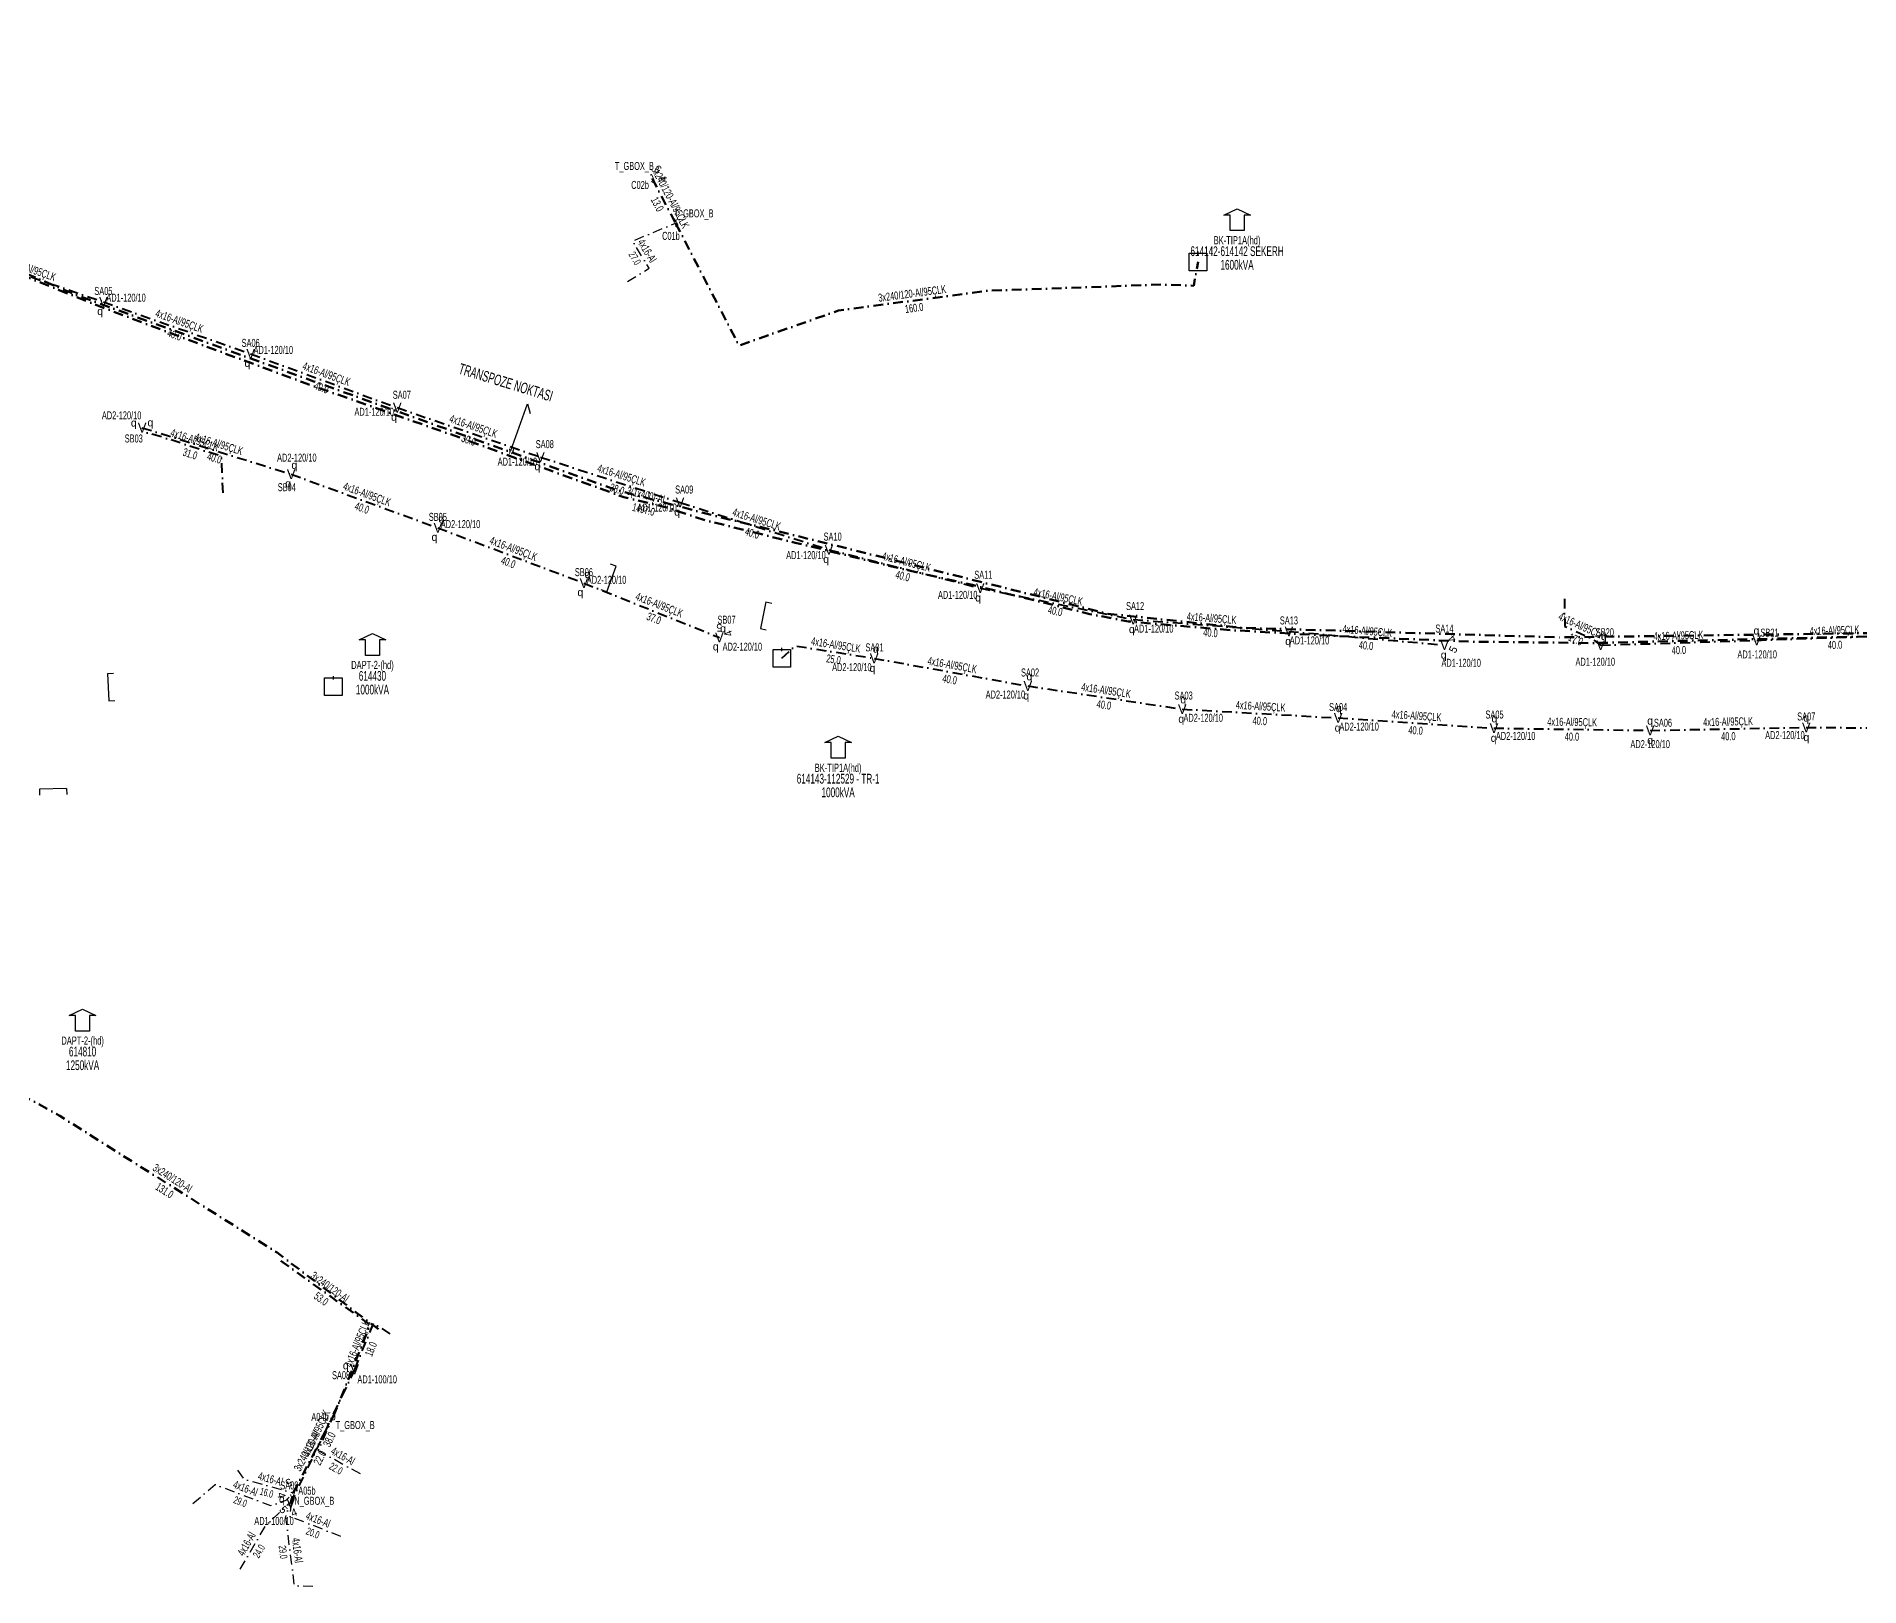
# Model space of a CAD drawing. Header units: millimetres. Extents: x 407682 to 413427, y 4045444 to 4048063.
# Drawn here: x 410055.3 to 410522.3, y 4046101.3 to 4046498.4 of the extents above; entities that cross this region are included whole.
import ezdxf
from ezdxf.enums import TextEntityAlignment as Align

# ---------------------------------------------------------------- set-up
doc = ezdxf.new("R2010")
doc.units = ezdxf.units.MM
doc.linetypes.add('DASHDOT', pattern=[5, 2.5, -1.25, 0, -1.25])
for name, color, linetype, lineweight in [('DIREK_AYD_YENI', 152, 'Continuous', 25), ('DIREK_BOX_YENI', 5, 'Continuous', 25), ('HAT_ABH_YERALTI_YENI', 6, 'DASHDOT', 80), ('HAT_ABONE_YERALTI_YENI', 30, 'DASHDOT', 30), ('HAT_AYD_YERALTI_YENI', 4, 'DASHDOT', 40), ('HAT_BOX_YERALTI_YENI', 5, 'DASHDOT', 50), ('KULLANICI', 1, 'Continuous', 25), ('NODE_OG_YENI', 5, 'Continuous', 25), ('TRAFO_MEVCUT', 5, 'Continuous', 30)]:
    doc.layers.add(name, color=color, linetype=linetype, lineweight=lineweight)
doc.layers.add('NIA_OG', color=6, linetype='Continuous')
doc.styles.add('Direk', font='B_CAD')
doc.styles.get("Standard").update_dxf_attribs({"font": 'Arial'})

# ---------------------------------------------------------------- blocks, each defined once
blk = doc.blocks.new('OG_NIA', base_point=(-43.6726, 128.9236))
at = {"layer": 'NIA_OG'}
for p, q in [((-43.672618, 132.403582), (-45.232618, 132.403582)), ((-43.672618, 125.443582), (-43.672618, 132.403582)), ((-43.672618, 125.443582), (-45.232618, 125.443582))]:
    blk.add_line(p, q, dxfattribs=at)
blk = doc.blocks.new('MEV_BINA_KARE')
at = {"layer": 'TRAFO_MEVCUT', "linetype": 'Continuous'}
for p, q in [((-2.25, -2.25), (-2.25, 2.25)), ((-2.25, 2.25), (2.25, 2.25)), ((0, 1.8), (0, 2.7)), ((2.25, 2.25), (2.25, -2.25)), ((2.25, -2.25), (-2.25, -2.25))]:
    blk.add_line(p, q, dxfattribs=at)
blk = doc.blocks.new('MEV_BETKOSK')
at = {"layer": 'TRAFO_MEVCUT', "linetype": 'Continuous'}
for p, q in [((-3.4, 2), (0, 3.6)), ((-1.8, 2), (-3.4, 2)), ((-1.8, -2), (-1.8, 2)), ((0, 3.6), (3.4, 2)), ((3.4, 2), (1.8, 2)), ((1.8, 2), (1.8, -2)), ((1.8, -2), (-1.8, -2))]:
    blk.add_line(p, q, dxfattribs=at)
blk = doc.blocks.new('MEV_DAPT')
at = {"layer": 'TRAFO_MEVCUT', "linetype": 'Continuous'}
for p, q in [((-3.4, 2), (0, 3.6)), ((-1.8, 2), (-3.4, 2)), ((-1.8, -2), (-1.8, 2)), ((0, 3.6), (3.4, 2)), ((3.4, 2), (1.8, 2)), ((1.8, 2), (1.8, -2)), ((1.8, -2), (-1.8, -2))]:
    blk.add_line(p, q, dxfattribs=at)

msp = doc.modelspace()

# ---------------------------------------------------------------- linework, layer by layer
at = {"layer": 'HAT_ABH_YERALTI_YENI', "flags": 128}
for points in [[(409477.614, 4047326.318), (409463.867131, 4047311.200562), (409448.400227, 4047322.628886), (409444.146828, 4047325.077812), (409402.026808, 4047285.838032), (409388.717667, 4047276.210142), (409359.972694, 4047240.244175), (409324.236814, 4047196.749089), (409322.425902, 4047174.096609), (409353.694655, 4047171.767039), (409384.371755, 4047165.999745), (409417.380314, 4047148.820569), (409419.002444, 4047141.422002), (409396.39833, 4047106.790011), (409377.112251, 4047082.319502), (409413.464184, 4047053.829198), (409427.943775, 4047045.23961), (409466.826773, 4047015.293417), (409485.233032, 4046995.291948), (409525.331532, 4046927.836955), (409556.357026, 4046874.000209), (409565.113549, 4046857.88885), (409558.487295, 4046844.88176), (409563.027506, 4046838.623632), (409597.723579, 4046812.205101), (409622.642823, 4046799.367915), (409653.603096, 4046786.62512), (409665.307589, 4046781.716784), (409695.290718, 4046763.805494), (409717.283839, 4046746.72071), (409755.996933, 4046714.284346), (409771.212774, 4046702.258923), (409797.382807, 4046679.131872), (409823.304956, 4046659.223661), (409861.669737, 4046641.803977), (409865.300115, 4046640.515074), (409842.881171, 4046597.354794), (409891.066395, 4046579.42261), (409909.132943, 4046573.439533), (409946.81968, 4046560.477739), (409969.930784, 4046556.958281), (410030.141065, 4046560.595415), (410036.213899, 4046559.891162), (410044.899599, 4046445.84143), (410045.884718, 4046440.561144), (410066.011922, 4046431.989959), (410126.413647, 4046410.047011), (410203.717659, 4046382.265313), (410231.359435, 4046375.043122), (410240.71042, 4046372.795141), (410257.975399, 4046368.50422), (410329.750227, 4046350.535383), (410364.032211, 4046346.93482), (410445.437006, 4046344.471155), (410544.837965, 4046345.839795), (410604.549005, 4046347.655169), (410628.178707, 4046365.598615), (410642.695665, 4046412.371978), (410667.865768, 4046502.105417), (410676.606298, 4046540.492999), (410682.341115, 4046560.377756), (410692.994093, 4046603.333826), (410739.733722, 4046591.210237), (410763.502339, 4046583.712753), (410760.1524, 4046576.693833), (410753.326, 4046568.981)], [(410762.319821, 4046583.220858), (410747.815091, 4046587.856228), (410718.418629, 4046596.109297), (410707.227002, 4046599.344624), (410693.544442, 4046602.146098), (410689.506812, 4046583.120325), (410684.089408, 4046561.311388), (410671.950829, 4046515.016596), (410662.213442, 4046477.433739), (410649.849811, 4046432.837488), (410637.849797, 4046389.638015), (410631.506328, 4046370.915595), (410628.867259, 4046365.267987), (410614.932972, 4046353.286611), (410604.821439, 4046346.389529), (410562.766848, 4046345.439464), (410520.25831, 4046344.611383), (410479.473502, 4046343.639197), (410453.976345, 4046343.016009), (410422.317571, 4046343.385683), (410385.859471, 4046344.916648), (410361.173035, 4046346.339748), (410335.005975, 4046348.553349), (410325.160318, 4046350.449929), (410295.074926, 4046357.892105), (410272.762676, 4046362.992458), (410272.20753, 4046363.203589), (410249.639791, 4046368.734023), (410226.261423, 4046374.569784), (410216.792442, 4046377.726111), (410205.75085, 4046380.400505), (410160.769061, 4046396.721909), (410124.698961, 4046409.408513), (410097.397324, 4046419.523776), (410071.345284, 4046429.344199), (410046.879247, 4046439.204584), (409991.66651, 4046458.127449), (409943.178255, 4046475.603015), (409918.085379, 4046484.313565), (409880.902484, 4046499.712176), (409829.012692, 4046520.239892), (409772.259704, 4046540.071307), (409725.817999, 4046556.648079), (409678.732391, 4046573.052777), (409648.795927, 4046583.839621), (409619.89495, 4046597.665706), (409615.791725, 4046599.360516), (409605.801263, 4046599.182115), (409562.573262, 4046613.622198), (409539.291919, 4046621.293445), (409530.282664, 4046594.35488), (409525.465834, 4046589.44885), (409524.347, 4046588.662)]]:
    msp.add_lwpolyline(points, dxfattribs=at)
at = {"layer": 'HAT_ABONE_YERALTI_YENI', "flags": 128}
for points in [[(410206.75, 4046435.623), (410212.26383, 4046439.057504), (410208.012212, 4046446.032815), (410219.039184, 4046450.632242)], [(410138.285115, 4046130.134474), (410127.524921, 4046136.094386), (410131.441137, 4046144.997672)], [(410095.416277, 4046122.598216), (410101.128197, 4046127.441864), (410115.242601, 4046122.029573), (410119.275288, 4046123.409177), (410121.073703, 4046125.324038)], [(410106.844945, 4046131.088083), (410108.450707, 4046128.821467), (410121.073703, 4046125.324038)], [(410107.519959, 4046105.715493), (410113.969121, 4046116.82953), (410118.638548, 4046121.28671), (410120.654891, 4046123.19693), (410121.073703, 4046125.324038)], [(410126.144605, 4046101.300763), (410121.397755, 4046101.547769), (410119.169164, 4046119.164243), (410121.073703, 4046125.324038)], [(410133.318542, 4046114.131074), (410120.230398, 4046119.270367), (410121.073703, 4046125.324038)]]:
    msp.add_lwpolyline(points, dxfattribs=at)
at = {"layer": 'HAT_AYD_YERALTI_YENI', "flags": 128}
for points in [[(410034.67657, 4046443.523202), (410072.470271, 4046430.422203)], [(410072.470271, 4046430.422203), (410110.189627, 4046417.108668)], [(410110.189627, 4046417.108668), (410147.740253, 4046403.326416)], [(410147.740253, 4046403.326416), (410184.418727, 4046390.663556)], [(410082.391327, 4046398.190223), (410120.573018, 4046386.267201)], [(410103.114, 4046381.541), (410102.694669, 4046390.857692), (410087.837848, 4046395.716878), (410083.816453, 4046396.778079), (410082.391327, 4046398.190223)], [(410184.418727, 4046390.663556), (410220.173539, 4046379.023206)], [(410120.573018, 4046386.267201), (410158.142455, 4046372.536309)], [(410220.173539, 4046379.023206), (410258.302165, 4046366.931562)], [(410158.142455, 4046372.536309), (410195.55277, 4046358.377626)], [(410258.302165, 4046366.931562), (410297.076856, 4046357.106933)], [(410195.55277, 4046358.377626), (410230.251961, 4046344.451326)], [(410297.076856, 4046357.106933), (410336.255857, 4046349.044311)], [(410446.687, 4046354.353), (410446.835772, 4046347.293878), (410453.948954, 4046344.042137), (410455.987829, 4046342.463783)], [(410336.255857, 4046349.044311), (410376.140263, 4046346.005537)], [(410246.255916, 4046339.124846), (410249.703427, 4046342.314466), (410269.891627, 4046339.094384)], [(410376.140263, 4046346.005537), (410415.987865, 4046342.517174)], [(410455.987829, 4046342.463783), (410495.968325, 4046343.712769)], [(410495.968325, 4046343.712769), (410535.943479, 4046345.122405)], [(410269.891627, 4046339.094384), (410309.261552, 4046332.022676)], [(410309.261552, 4046332.022676), (410348.818913, 4046326.08844)], [(410348.818913, 4046326.08844), (410388.755075, 4046323.829462)], [(410388.755075, 4046323.829462), (410428.669181, 4046321.209512)], [(410428.669181, 4046321.209512), (410468.665063, 4046320.635536)], [(410468.665063, 4046320.635536), (410508.657616, 4046321.407335)], [(410508.657616, 4046321.407335), (410548.656571, 4046321.118171)], [(410136.833171, 4046156.947018), (410141.677313, 4046168.768083), (410145.796785, 4046166.073636)], [(410136.833171, 4046156.947018), (410120.454105, 4046122.658154)]]:
    msp.add_lwpolyline(points, dxfattribs=at)
at = {"layer": 'HAT_BOX_YERALTI_YENI', "flags": 128}
for points in [[(410213.02694, 4046462.020075), (410219.039184, 4046450.632242)], [(410219.039184, 4046450.632242), (410235.312839, 4046419.233505), (410260.797966, 4046428.215048), (410298.969523, 4046433.267166), (410343.287767, 4046434.86242), (410351.752871, 4046434.57052), (410352.857, 4046440.67)], [(410142.943466, 4046167.226717), (410116.966617, 4046186.840497), (410061.333234, 4046221.855126), (410051.238705, 4046227.414653), (410044.659058, 4046230.704476), (410046.463155, 4046240.467823), (410046.610485, 4046244.678737)], [(410117.924145, 4046184.75123), (410140.785382, 4046168.336688), (410131.441137, 4046144.997672)], [(410121.073703, 4046125.324038), (410131.441137, 4046144.997672)]]:
    msp.add_lwpolyline(points, dxfattribs=at)
at = {"layer": 'KULLANICI', "color": 2, "flags": 128}
msp.add_lwpolyline([(410176.823795, 4046392.33994), (410181.106491, 4046404.331489), (410181.748896, 4046401.83325)], dxfattribs=at)
msp.add_lwpolyline([(410176.823795, 4046392.33994), (410181.106491, 4046404.331489), (410181.748896, 4046401.83325)], dxfattribs=at)

# ---------------------------------------------------------------- block references
at = {"layer": 'NIA_OG'}
for p, rotation in [((410202.606495, 4046359.430225), 340.163739), ((410241.442324, 4046350.163627), 168.47046), ((410073.696234, 4046331.734022), 182.776383), ((410059.56025, 4046305.691494), 91.151951)]:
    msp.add_blockref('OG_NIA', p, dxfattribs=dict(at, rotation=rotation))
at = {"layer": 'TRAFO_MEVCUT'}
for name, p in [('MEV_BETKOSK', (410362.857, 4046450.67)), ('MEV_BETKOSK', (410362.857, 4046450.67)), ('MEV_BINA_KARE', (410352.857, 4046440.67)), ('MEV_BINA_KARE', (410352.857, 4046440.67)), ('MEV_DAPT', (410141.388233, 4046341.856901)), ('MEV_DAPT', (410141.388233, 4046341.856901)), ('MEV_BINA_KARE', (410246.255916, 4046339.124846)), ('MEV_BINA_KARE', (410246.255916, 4046339.124846)), ('MEV_BINA_KARE', (410131.388233, 4046331.856901)), ('MEV_BINA_KARE', (410131.388233, 4046331.856901)), ('MEV_BETKOSK', (410260.670927, 4046315.521706)), ('MEV_BETKOSK', (410260.670927, 4046315.521706)), ('MEV_DAPT', (410067.141185, 4046245.617437)), ('MEV_DAPT', (410067.141185, 4046245.617437))]:
    msp.add_blockref(name, p, dxfattribs=at)

# ---------------------------------------------------------------- texts
at = {"layer": 'DIREK_AYD_YENI', "width": 0.53}
for s, p in [('SA05', (410072.466625, 4046433.232399)), ('AD1-120/10', (410078.272932, 4046431.504125)), ('SA06', (410110.19039, 4046419.918864)), ('AD1-120/10', (410115.992423, 4046418.121682)), ('SA07', (410148.914374, 4046406.623603)), ('AD1-120/10', (410141.837581, 4046402.27595)), ('AD2-120/10', (410077.139109, 4046401.351058)), ('SB03', (410080.241865, 4046395.428011)), ('SA08', (410185.531607, 4046393.981914)), ('AD2-120/10', (410122.011519, 4046390.514822)), ('AD1-120/10', (410178.519462, 4046389.489199)), ('SB04', (410119.45034, 4046382.952146)), ('SA09', (410221.2443, 4046382.355393)), ('SB05', (410158.138809, 4046375.346504)), ('AD2-120/10', (410163.945251, 4046373.488707)), ('AD1-120/10', (410214.283335, 4046377.744595)), ('SA10', (410259.261419, 4046370.297544)), ('AD1-120/10', (410252.426869, 4046365.548196)), ('SB06', (410195.553533, 4046361.187822)), ('SA11', (410297.859623, 4046360.518278)), ('AD2-120/10', (410201.355566, 4046359.221088)), ('AD1-120/10', (410291.298378, 4046355.366819)), ('SA12', (410336.742523, 4046352.510311)), ('SB07', (410232.084315, 4046349.011246)), ('AD1-120/10', (410341.515512, 4046346.717158)), ('SA13', (410376.140687, 4046348.817013)), ('SA14', (410415.990493, 4046346.72737)), ('SB20', (410457.068087, 4046345.792904)), ('SB21', (410499.243687, 4046345.695688)), ('AD2-120/10', (410236.143798, 4046342.086675)), ('SA01', (410269.996937, 4046341.90458)), ('AD1-120/10', (410381.411665, 4046343.689676)), ('AD2-120/10', (410264.186049, 4046336.841052)), ('AD1-120/10', (410420.261493, 4046337.964272)), ('AD1-120/10', (410454.615164, 4046338.233528)), ('AD1-120/10', (410496.08803, 4046340.11275)), ('SA02', (410309.830621, 4046335.476103)), ('AD2-120/10', (410303.513616, 4046329.833125)), ('SA03', (410349.177749, 4046329.569997)), ('AD2-120/10', (410354.180892, 4046323.867298)), ('SA04', (410388.757703, 4046326.639658)), ('SA05', (410428.808961, 4046324.70672)), ('SA06', (410471.952427, 4046322.598828)), ('SA07', (410508.65804, 4046324.217531)), ('AD2-120/10', (410394.121736, 4046321.613619)), ('AD2-120/10', (410434.208313, 4046319.225891)), ('AD2-120/10', (410503.184125, 4046319.43915)), ('AD2-120/10', (410468.673737, 4046317.127955)), ('SA08', (410133.348677, 4046155.450861)), ('AD1-100/10', (410142.598223, 4046154.391329)), ('SA09', (410120.097172, 4046127.218349)), ('AD1-100/10', (410116.183243, 4046118.110579))]:
    msp.add_text(s, height=2.05, dxfattribs=at).set_placement(p, align=Align.MIDDLE_CENTER)
at = {"layer": 'DIREK_AYD_YENI', "style": 'Direk'}
for p in [(410072.470271, 4046430.422203), (410110.189627, 4046417.108668), (410147.740253, 4046403.326416), (410082.391327, 4046398.190223), (410184.418727, 4046390.663556), (410120.573018, 4046386.267201), (410220.173539, 4046379.023206), (410158.142455, 4046372.536309), (410258.302165, 4046366.931562), (410195.55277, 4046358.377626), (410297.076856, 4046357.106933), (410336.255857, 4046349.044311), (410376.140263, 4046346.005537), (410230.251961, 4046344.451326), (410415.987865, 4046342.517174), (410455.987829, 4046342.463783), (410495.968325, 4046343.712769), (410269.891627, 4046339.094384), (410309.261552, 4046332.022676), (410348.818913, 4046326.08844), (410388.755075, 4046323.829462), (410428.669181, 4046321.209512), (410468.665063, 4046320.635536), (410508.657616, 4046321.407335), (410136.833171, 4046156.947018), (410120.454105, 4046122.658154)]:
    msp.add_text('V', height=2.5, dxfattribs=at).set_placement(p, align=Align.MIDDLE_CENTER)
at = {"layer": 'DIREK_AYD_YENI', "color": 4, "style": 'Direk'}
for p in [(410071.644814, 4046428.06241), (410109.342867, 4046414.756435), (410084.498665, 4046399.536575), (410146.901595, 4046400.971283), (410183.623812, 4046388.2933), (410119.771105, 4046383.899304), (410219.40871, 4046376.643073), (410157.270891, 4046370.193153), (410257.616984, 4046364.52729), (410194.644685, 4046356.048381), (410296.517737, 4046354.670257), (410335.908239, 4046346.568597), (410495.885243, 4046346.211388), (410229.320797, 4046342.131211), (410375.936287, 4046343.513872), (410456.759442, 4046344.841727), (410269.473726, 4046336.62956), (410415.769842, 4046340.026699), (410308.855074, 4046329.555942), (410348.562602, 4046323.601614), (410468.65888, 4046323.135528), (410388.602607, 4046321.334116), (410428.569338, 4046318.711507), (410508.6727, 4046318.907381), (410134.547678, 4046157.960193), (410118.198259, 4046123.735724)]:
    msp.add_text('q', height=2, dxfattribs=at).set_placement(p, align=Align.MIDDLE_CENTER)
at = {"layer": 'DIREK_AYD_YENI', "color": 4, "linetype": 'Continuous', "lineweight": 20, "style": 'Direk'}
for p in [(410080.249306, 4046399.479311), (410121.374931, 4046388.635098), (410159.014018, 4046374.879464), (410196.460855, 4046360.706871), (410231.183124, 4046346.771442), (410270.309528, 4046341.559209), (410309.668029, 4046334.48941), (410349.075224, 4046328.575266), (410388.907543, 4046326.324808), (410428.769024, 4046323.707518), (410508.642532, 4046323.90729), (410468.671246, 4046318.135544)]:
    msp.add_text('q', height=2, dxfattribs=at).set_placement(p, align=Align.MIDDLE_CENTER)
at = {"layer": 'DIREK_AYD_YENI', "color": 32, "style": 'Direk'}
for s, rotation, p in [('5', 180.632256, (410230.224374, 4046346.951174)), ('4', 113.132256, (410232.550962, 4046345.433464)), ('4', 129.996934, (410417.903062, 4046344.124041)), ('5', 422.496935, (410418.20533, 4046341.362684)), ('5', 311.967182, (410118.595285, 4046120.986392)), ('4', 379.467181, (410121.287272, 4046120.301072))]:
    msp.add_text(s, height=2, rotation=rotation, dxfattribs=at).set_placement(p, align=Align.MIDDLE_CENTER)
at = {"layer": 'DIREK_BOX_YENI', "width": 0.53}
for s, p in [('T_GBOX_B', (410208.47641, 4046465.249101)), ('C02b', (410209.931817, 4046460.385995)), ('T_GBOX_B', (410223.759032, 4046453.101252)), ('C01b', (410217.843222, 4046447.342915)), ('A04b', (410127.948952, 4046144.763918)), ('T_GBOX_B', (410136.962767, 4046142.678715)), ('A05b', (410124.598529, 4046125.866034)), ('N_GBOX_B', (410126.495352, 4046123.276712))]:
    msp.add_text(s, height=2.05, dxfattribs=at).set_placement(p, align=Align.MIDDLE_CENTER)
at = {"layer": 'DIREK_BOX_YENI', "style": 'Direk', "width": 0.8}
for rotation, p in [(24.075256, (410213.02694, 4046462.020075)), (30.296448, (410219.039184, 4046450.632242)), (340.942295, (410121.073703, 4046125.324038))]:
    msp.add_text('J', height=2.25, rotation=rotation, dxfattribs=at).set_placement(p, align=Align.MIDDLE_CENTER)
at = {"layer": 'DIREK_BOX_YENI', "color": 32, "style": 'Direk'}
for s, rotation, p in [('5', 507.831964, (410214.517671, 4046464.390248)), ('4', 447.831964, (410215.824935, 4046461.91415)), ('5', 203.362858, (410119.963355, 4046127.894471)), ('4', 282.33436, (410118.082486, 4046124.686968))]:
    msp.add_text(s, height=2, rotation=rotation, dxfattribs=at).set_placement(p, align=Align.MIDDLE_CENTER)
at = {"layer": 'DIREK_BOX_YENI', "style": 'Direk', "width": 0.8}
msp.add_text('J', height=2.25, dxfattribs=at).set_placement((410131.441137, 4046144.997672), align=Align.MIDDLE_CENTER)
at = {"layer": 'HAT_ABH_YERALTI_YENI', "lineweight": 30, "width": 0.53}
msp.add_text('3(1x400)-AL', height=2.05, rotation=346.384551, dxfattribs=at).set_placement((410211.47174, 4046379.889421), align=Align.CENTER)
msp.add_text('1497.0', height=2.05, rotation=346.384551, dxfattribs=at).set_placement((410211.071553, 4046378.237195), align=Align.TOP_CENTER)
at = {"layer": 'HAT_ABONE_YERALTI_YENI', "lineweight": 30, "width": 0.53}
for rotation, p in [(301.363302, (410210.863822, 4046442.987553)), (331.018578, (410133.316865, 4046133.85799)), (339.020247, (410108.489731, 4046125.529369)), (344.513645, (410114.989163, 4046127.891892)), (338.561665, (410127.085145, 4046117.49191)), (59.874613, (410110.00935, 4046111.699122)), (277.209962, (410121.126738, 4046110.462686))]:
    msp.add_text('4x16-Al', height=2.05, rotation=rotation, dxfattribs=at).set_placement(p, align=Align.CENTER)
for s, rotation, p in [('27.0', 301.363302, (410209.412219, 4046442.102766)), ('22.0', 331.018578, (410132.493171, 4046132.37087)), ('29.0', 339.020247, (410107.881067, 4046123.942068)), ('16.0', 344.513645, (410114.535248, 4046126.253612)), ('20.0', 338.561665, (410126.463795, 4046115.909531)), ('24.0', 59.874613, (410111.479729, 4046110.845902)), ('29.0', 277.209962, (410119.440181, 4046110.249326))]:
    msp.add_text(s, height=1.9, rotation=rotation, dxfattribs=at).set_placement(p, align=Align.TOP_CENTER)
at = {"layer": 'HAT_AYD_YERALTI_YENI', "lineweight": 30, "width": 0.53}
for rotation, p in [(340.881379, (410053.851817, 4046437.775819)), (340.558856, (410091.612862, 4046424.566972)), (339.845288, (410129.257813, 4046411.015493)), (341.011504, (410166.928503, 4046397.622596)), (341.888753, (410095.530492, 4046394.095172)), (342.657948, (410101.735536, 4046393.040073)), (342.341889, (410204.879116, 4046385.054505)), (339.923633, (410139.649518, 4046380.200105)), (342.404736, (410239.4948, 4046373.787618)), (339.269849, (410177.148485, 4046366.251936)), (345.781775, (410277.898284, 4046362.84321)), (348.371478, (410316.837687, 4046353.908176)), (338.592448, (410214.483174, 4046351.868992)), (355.643079, (410356.262634, 4046348.372468)), (354.996933, (410396.138192, 4046345.108117)), (335.432829, (410450.745759, 4046346.441061)), (2.019573, (410515.925947, 4046345.267059)), (350.937481, (410259.931412, 4046341.543815)), (1.78933, (410475.951536, 4046343.937861)), (349.817, (410289.726863, 4046336.395141)), (351.46834, (410329.166335, 4046329.896152)), (356.76253, (410368.834997, 4046325.807594)), (356.24451, (410408.767802, 4046323.367662)), (359.177811, (410448.679319, 4046321.772437)), (1.10559, (410488.644939, 4046321.871277)), (67.71672, (410138.46872, 4046163.179858)), (424.46718, (410127.87665, 4046140.16896))]:
    msp.add_text('4x16-Al/95ÇLK', height=2.05, rotation=rotation, dxfattribs=at).set_placement(p, align=Align.CENTER)
for s, rotation, p in [('40.0', 340.558856, (410091.047036, 4046422.963899)), ('40.0', 339.845288, (410128.672067, 4046409.419591)), ('39.0', 341.011504, (410166.37536, 4046396.015104)), ('31.0', 341.888753, (410095.002025, 4046392.479399)), ('40.0', 342.657948, (410101.228808, 4046391.417351)), ('38.0', 342.341889, (410204.363444, 4046383.434603)), ('40.0', 339.923633, (410139.065955, 4046378.603404)), ('40.0', 342.404736, (410238.980905, 4046372.167151)), ('40.0', 339.269849, (410176.546741, 4046364.661998)), ('40.0', 345.781775, (410277.480737, 4046361.195285)), ('40.0', 348.371478, (410316.495026, 4046352.243068)), ('37.0', 338.592448, (410213.862675, 4046350.286279)), ('40.0', 355.643079, (410356.133486, 4046346.677381)), ('40.0', 354.996933, (410395.989936, 4046343.414594)), ('17.0', 335.432829, (410450.038967, 4046344.894954)), ('40.0', 1.78933, (410476.004618, 4046342.23869)), ('40.0', 2.019573, (410515.985856, 4046343.568115)), ('25.0', 350.937481, (410259.663642, 4046339.865036)), ('40.0', 349.817, (410289.426316, 4046334.721919)), ('40.0', 351.46834, (410328.91413, 4046328.214964)), ('40.0', 356.76253, (410368.738991, 4046324.110308)), ('40.0', 356.24451, (410408.656454, 4046321.671312)), ('40.0', 359.177811, (410448.654925, 4046320.072612)), ('40.0', 1.10559, (410488.67774, 4046320.171594)), ('18.0', 67.71672, (410140.041764, 4046162.535242)), ('38.0', 424.46718, (410129.410626, 4046139.436212))]:
    msp.add_text(s, height=2.05, rotation=rotation, dxfattribs=at).set_placement(p, align=Align.TOP_CENTER)
at = {"layer": 'HAT_BOX_YERALTI_YENI', "lineweight": 30, "width": 0.53}
for s, rotation, p in [('3x240/120-Al/95ÇLK', 297.831964, (410216.784735, 4046456.723007)), ('3x240/120-Al/95ÇLK', 7.539445, (410279.772217, 4046431.583758)), ('3x240/120-Al', 327.814442, (410089.602689, 4046205.06719)), ('3x240/120-Al', 324.321366, (410129.850516, 4046177.234415)), ('3x240/120-Al', 62.212072, (410125.505443, 4046135.557125))]:
    msp.add_text(s, height=2.05, rotation=rotation, dxfattribs=at).set_placement(p, align=Align.CENTER)
for s, rotation, p in [('13.0', 297.831964, (410215.281389, 4046455.929311)), ('160.0', 7.539445, (410279.995272, 4046429.898455)), ('131.0', 327.814442, (410088.697162, 4046203.628433)), ('53.0', 324.321366, (410128.859011, 4046175.853503)), ('22.0', 62.212072, (410127.009397, 4046134.764585))]:
    msp.add_text(s, height=2.05, rotation=rotation, dxfattribs=at).set_placement(p, align=Align.TOP_CENTER)
at = {"layer": 'KULLANICI', "color": 2, "width": 0.6}
msp.add_text('TRANSPOZE NOKTASI', height=2.758, rotation=343.0529, dxfattribs=at).set_placement((410175.9673, 4046411.1124), align=Align.TOP_CENTER)
msp.add_text('TRANSPOZE NOKTASI', height=2.758, rotation=343.0529, dxfattribs=at).set_placement((410175.9673, 4046411.1124), align=Align.TOP_CENTER)
at = {"layer": 'NODE_OG_YENI', "style": 'Direk'}
msp.add_text('M', height=1.4, dxfattribs=at).set_placement((410176.999608, 4046392.099936), align=Align.MIDDLE_CENTER)
at = {"layer": 'TRAFO_MEVCUT', "width": 0.6}
for s, height, p in [('614142-614142 SEKERH', 2.5, (410362.857, 4046442.17)), ('614142-614142 SEKERH', 2.5, (410362.857, 4046442.17)), ('BK-TIP1A(hd)', 2.1, (410362.857, 4046445.17)), ('BK-TIP1A(hd)', 2.1, (410362.857, 4046445.17)), ('1600kVA', 2.5, (410362.857, 4046438.67)), ('1600kVA', 2.5, (410362.857, 4046438.67)), ('DAPT-2-(hd)', 2.1, (410141.388233, 4046336.356901)), ('DAPT-2-(hd)', 2.1, (410141.388233, 4046336.356901)), ('1000kVA', 2.5, (410141.388233, 4046329.856901)), ('1000kVA', 2.5, (410141.388233, 4046329.856901)), ('614430', 2.5, (410141.388233, 4046333.356901)), ('614430', 2.5, (410141.388233, 4046333.356901)), ('614143-112529 - TR-1', 2.5, (410260.670927, 4046307.021706)), ('614143-112529 - TR-1', 2.5, (410260.670927, 4046307.021706)), ('BK-TIP1A(hd)', 2.1, (410260.670927, 4046310.021706)), ('BK-TIP1A(hd)', 2.1, (410260.670927, 4046310.021706)), ('1000kVA', 2.5, (410260.670927, 4046303.521706)), ('1000kVA', 2.5, (410260.670927, 4046303.521706)), ('DAPT-2-(hd)', 2.1, (410067.141185, 4046240.117437)), ('DAPT-2-(hd)', 2.1, (410067.141185, 4046240.117437)), ('614810', 2.5, (410067.141185, 4046237.117437)), ('614810', 2.5, (410067.141185, 4046237.117437)), ('1250kVA', 2.5, (410067.141185, 4046233.617437)), ('1250kVA', 2.5, (410067.141185, 4046233.617437))]:
    msp.add_text(s, height=height, dxfattribs=at).set_placement(p, align=Align.CENTER)

doc.saveas('drawing.dxf')
